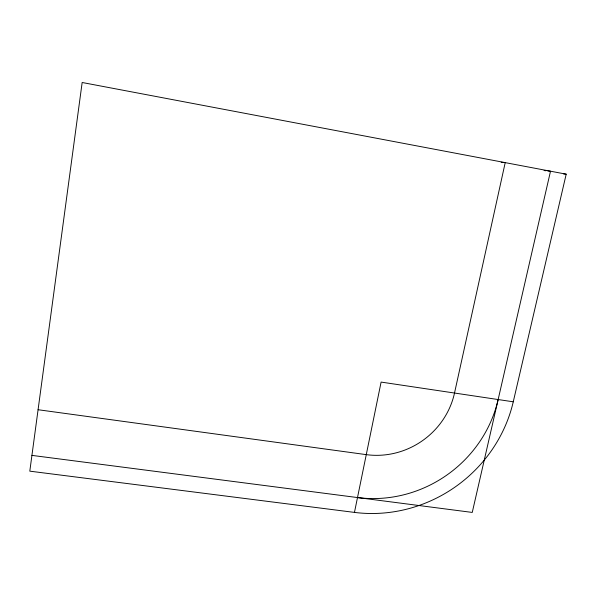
<?xml version="1.0" encoding="UTF-8"?>
<svg xmlns="http://www.w3.org/2000/svg" width="596" height="596" viewBox="0 0 596 596"><rect width="100%" height="100%" fill="white"/><g stroke="black" fill="none" stroke-linecap="round" stroke-linejoin="round"><path stroke-width="0.89" d="M354.464 512.404L381.105 382.081L513.26 401.801L566.2 174.174L82.159 82.494L29.8 471.16L354.464 512.404A140.343 133.102 -35.3 0 0 513.26 401.801M501.184 162.268L505.214 162.619L454.517 393.032A77.152 73.144 -35.3 0 1 366.272 454.636L38.077 409.728M544.096 170.56L545.929 170.739M547.761 170.925L550.51 171.201L472.255 512.426L31.923 455.381M563.458 173.883L566.2 174.174M498.144 399.543A123.953 117.539 -35.3 0 1 357.496 497.563"/></g></svg>
